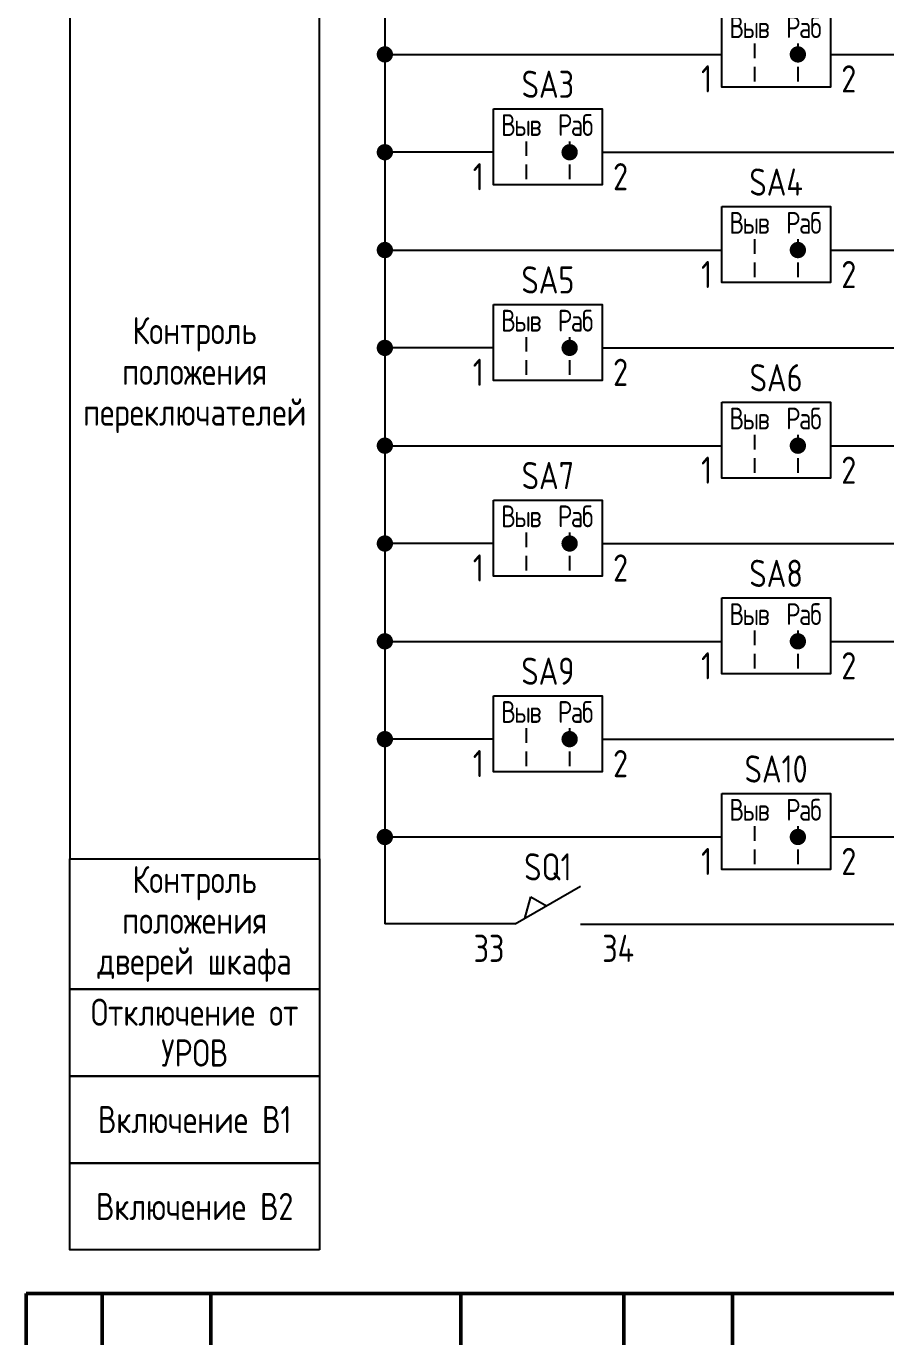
# Model space of a CAD drawing. Header units: millimetres. Extents: x -1102 to 3953, y -90 to 618.
# Drawn here: x 230 to 309.1, y 56 to 176.6 of the extents above; entities that cross this region are included whole.
import ezdxf

# ---------------------------------------------------------------- set-up
doc = ezdxf.new("R2010")
doc.units = ezdxf.units.MM
doc.styles.add('Gost_type_A', font='GOST_A.TTF')

# ---------------------------------------------------------------- blocks, each defined once
blk = doc.blocks.new('Штамп большой нижний')
at = {"lineweight": 50}
for points in [[(-185, 55), (-178, 55), (-178, 35), (-185, 35)], [(-178, 55), (-168, 55), (-168, 35), (-178, 35)], [(-168, 55), (-145, 55), (-145, 35), (-168, 35)], [(-145, 55), (-130, 55), (-130, 35), (-145, 35)], [(-130, 55), (-120, 55), (-120, 35), (-130, 35)], [(-120, 55), (0, 55), (0, 40), (-120, 40)]]:
    blk.add_lwpolyline(points, close=True, dxfattribs=at)
for points in [[(-185, 55), (-178, 55), (-178, 50), (-185, 50)], [(-178, 55), (-168, 55), (-168, 50), (-178, 50)], [(-168, 55), (-145, 55), (-145, 50), (-168, 50)], [(-145, 55), (-130, 55), (-130, 50), (-145, 50)], [(-130, 55), (-120, 55), (-120, 50), (-130, 50)]]:
    blk.add_lwpolyline(points, close=True)
blk = doc.blocks.new('POINT')
at = {"const_width": 0.75}
blk.add_lwpolyline([(-0.375, 0, 1), (0.375, 0, 1)], format="xyb", close=True, dxfattribs=at)
blk = doc.blocks.new('Переключатель_положение')
for p, q in [((2, 1), (2, -0.34)), ((2, -1.14), (2, -2.49))]:
    blk.add_line(p, q)

msp = doc.modelspace()

# ---------------------------------------------------------------- linework, layer by layer
for p, q in [((263, 270), (263, 94)), ((263, 174), (294, 174)), ((304, 174), (340, 174)), ((273, 165), (263, 165)), ((283, 165), (340, 165)), ((263, 156), (294, 156)), ((304, 156), (340, 156)), ((273, 147), (263, 147)), ((283, 147), (340, 147)), ((263, 138), (294, 138)), ((304, 138), (340, 138)), ((273, 129), (263, 129)), ((283, 129), (340, 129)), ((263, 120), (294, 120)), ((304, 120), (340, 120)), ((273, 111), (263, 111)), ((283, 111), (340, 111)), ((263, 102), (294, 102)), ((304, 102), (340, 102)), ((275, 94), (281, 97.46)), ((275.87, 94.5), (276.43, 96.48)), ((276.43, 96.48), (277.87, 95.66)), ((275, 94), (263, 94)), ((317, 93.95), (281, 93.95))]:
    msp.add_line(p, q)
for points in [[(257, 189), (234, 189), (234, 100), (257, 100)], [(294, 178), (304, 178), (304, 171), (294, 171)], [(273, 169), (283, 169), (283, 162), (273, 162)], [(294, 160), (304, 160), (304, 153), (294, 153)], [(273, 151), (283, 151), (283, 144), (273, 144)], [(294, 142), (304, 142), (304, 135), (294, 135)], [(273, 133), (283, 133), (283, 126), (273, 126)], [(294, 124), (304, 124), (304, 117), (294, 117)], [(273, 115), (283, 115), (283, 108), (273, 108)], [(294, 106), (304, 106), (304, 99), (294, 99)], [(257, 88), (234, 88), (234, 100), (257, 100)], [(257, 80), (234, 80), (234, 88), (257, 88)], [(257, 72), (234, 72), (234, 80), (257, 80)], [(257, 64), (234, 64), (234, 72), (257, 72)]]:
    msp.add_lwpolyline(points, close=True)

# ---------------------------------------------------------------- block references
for name, p in [('Переключатель_положение', (295, 174)), ('Переключатель_положение', (299, 174)), ('POINT', (263, 174)), ('POINT', (301, 174)), ('POINT', (263, 165)), ('Переключатель_положение', (274, 165)), ('POINT', (280, 165)), ('Переключатель_положение', (278, 165)), ('Переключатель_положение', (295, 156)), ('Переключатель_положение', (299, 156)), ('POINT', (263, 156)), ('POINT', (301, 156)), ('POINT', (263, 147)), ('Переключатель_положение', (274, 147)), ('POINT', (280, 147)), ('Переключатель_положение', (278, 147)), ('POINT', (263, 138)), ('Переключатель_положение', (295, 138)), ('POINT', (301, 138)), ('Переключатель_положение', (299, 138)), ('POINT', (263, 129)), ('Переключатель_положение', (274, 129)), ('POINT', (280, 129)), ('Переключатель_положение', (278, 129)), ('POINT', (263, 120)), ('Переключатель_положение', (295, 120)), ('POINT', (301, 120)), ('Переключатель_положение', (299, 120)), ('POINT', (263, 111)), ('Переключатель_положение', (274, 111)), ('POINT', (280, 111)), ('Переключатель_положение', (278, 111)), ('POINT', (263, 102)), ('Переключатель_положение', (295, 102)), ('POINT', (301, 102)), ('Переключатель_положение', (299, 102)), ('Штамп большой нижний', (415, 5))]:
    msp.add_blockref(name, p)

# ---------------------------------------------------------------- texts
at = {"style": 'Gost_type_A'}
for s, insert, char_height, width, attachment_point in [('{\\T0.9;Выв}', (296.5, 176.5), 2, 5, 5), ('{\\T0.9;Раб}', (301.5, 176.5), 2, 5, 5), ('SA3', (278, 170), 2.5, 10, 8), ('{\\T0.9;1}', (293, 173), 2.5, 5, 3), ('{\\T0.9;2}', (305, 173), 2.5, 5, 1), ('{\\T0.9;Выв}', (275.5, 167.5), 2, 5, 5), ('{\\T0.9;Раб}', (280.5, 167.5), 2, 5, 5), ('{\\T0.9;1}', (272, 164), 2.5, 5, 3), ('{\\T0.9;2}', (284, 164), 2.5, 5, 1), ('SA4', (299, 161), 2.5, 10, 8), ('{\\T0.9;Выв}', (296.5, 158.5), 2, 5, 5), ('{\\T0.9;Раб}', (301.5, 158.5), 2, 5, 5), ('SA5', (278, 152), 2.5, 10, 8), ('{\\T0.9;1}', (293, 155), 2.5, 5, 3), ('{\\T0.9;2}', (305, 155), 2.5, 5, 1), ('{\\T0.9;Выв}', (275.5, 149.5), 2, 5, 5), ('{\\T0.9;Раб}', (280.5, 149.5), 2, 5, 5), ('{\\T0.9;1}', (272, 146), 2.5, 5, 3), ('{\\T0.9;2}', (284, 146), 2.5, 5, 1), ('SA6', (299, 143), 2.5, 10, 8), ('{\\T0.9;Выв}', (296.5, 140.5), 2, 5, 5), ('{\\T0.9;Раб}', (301.5, 140.5), 2, 5, 5), ('SA7', (278, 134), 2.5, 10, 8), ('{\\T0.9;1}', (293, 137), 2.5, 5, 3), ('{\\T0.9;2}', (305, 137), 2.5, 5, 1), ('{\\T0.9;Выв}', (275.5, 131.5), 2, 5, 5), ('{\\T0.9;Раб}', (280.5, 131.5), 2, 5, 5), ('{\\T0.9;1}', (272, 128), 2.5, 5, 3), ('{\\T0.9;2}', (284, 128), 2.5, 5, 1), ('SA8', (299, 125), 2.5, 10, 8), ('{\\T0.9;Выв}', (296.5, 122.5), 2, 5, 5), ('{\\T0.9;Раб}', (301.5, 122.5), 2, 5, 5), ('SA9', (278, 116), 2.5, 10, 8), ('{\\T0.9;1}', (293, 119), 2.5, 5, 3), ('{\\T0.9;2}', (305, 119), 2.5, 5, 1), ('{\\T0.9;Выв}', (275.5, 113.5), 2, 5, 5), ('{\\T0.9;Раб}', (280.5, 113.5), 2, 5, 5), ('{\\T0.9;1}', (272, 110), 2.5, 5, 3), ('{\\T0.9;2}', (284, 110), 2.5, 5, 1), ('SA10', (299, 107), 2.5, 10, 8), ('{\\T0.9;Выв}', (296.5, 104.5), 2, 5, 5), ('{\\T0.9;Раб}', (301.5, 104.5), 2, 5, 5), ('SQ1', (278, 98), 2.5, 10, 8), ('{\\T0.9;1}', (293, 101), 2.5, 5, 3), ('{\\T0.9;2}', (305, 101), 2.5, 5, 1), ('33', (274, 93), 2.5, 6, 3), ('34', (283, 93), 2.5, 6, 1)]:
    msp.add_mtext(s, dxfattribs=dict(at, insert=insert, char_height=char_height, width=width, attachment_point=attachment_point))
at = {"char_height": 2.5, "width": 23, "attachment_point": 5, "line_spacing_factor": 0.9, "style": 'Gost_type_A'}
for s, insert in [('Контроль положения\\Pпереключателей', (245.5, 144.5)), ('Контроль положения\\Pдверей шкафа', (245.5, 94)), ('Отключение от УРОВ', (245.5, 84)), ('Включение В1 ', (245.5, 76)), ('Включение В2', (245.5, 68))]:
    msp.add_mtext(s, dxfattribs=dict(at, insert=insert))

doc.saveas('drawing.dxf')
